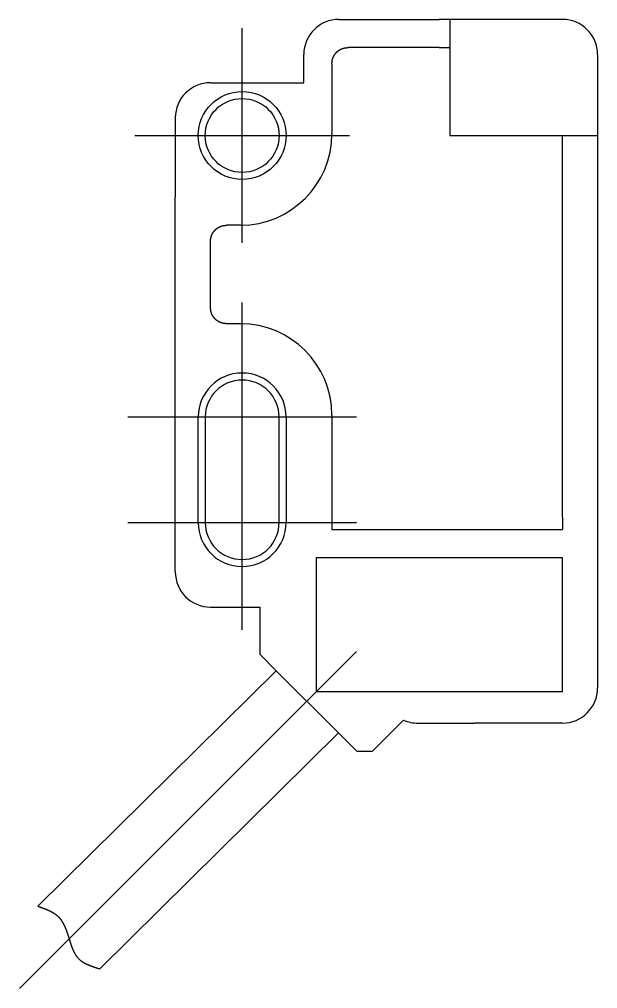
# Model space of a CAD drawing. Extents: x -60 to 82, y -90 to 2.
# Drawn here: x -45.39 to -28.97, y -27.55 to 0 of the extents above; entities that cross this region are included whole.
import ezdxf

# ---------------------------------------------------------------- set-up
doc = ezdxf.new("R2010")
doc.units = 0
doc.linetypes.add('CENTER', pattern=[50.8, 31.75, -6.35, 6.35, -6.35])
doc.layers.get('0').update_dxf_attribs({"linetype": 'CONTINUOUS'})
doc.layers.add('CENTER', color=1, linetype='CONTINUOUS')

msp = doc.modelspace()

# ---------------------------------------------------------------- linework, layer by layer
at = {"color": 7, "linetype": 'CONTINUOUS'}
for p, q in [((-36.315, 0), (-33.465, 0)), ((-29.965, 0), (-33.165, 0)), ((-33.165, 0), (-33.465, 0)), ((-33.165, 0), (-33.165, -0.8)), ((-33.465, -0.8), (-36.047, -0.8)), ((-33.465, -0.8), (-33.165, -0.8)), ((-33.165, -0.8), (-33.165, -3.3)), ((-37.315, -1.8), (-37.315, -1)), ((-28.965, -1), (-28.965, -3.3)), ((-36.515, -1.268), (-36.515, -3.25)), ((-39.965, -1.8), (-37.315, -1.8)), ((-40.965, -2.8), (-40.965, -5.05)), ((-33.165, -3.3), (-29.965, -3.3)), ((-29.965, -3.3), (-28.965, -3.3)), ((-29.965, -3.6), (-29.965, -3.3)), ((-28.965, -3.3), (-28.965, -3.6)), ((-29.965, -14.148), (-29.965, -3.6)), ((-28.965, -3.6), (-28.965, -9.198)), ((-40.965, -9.45), (-40.965, -5.05)), ((-39.115, -5.85), (-39.497, -5.85)), ((-39.965, -8.182), (-39.965, -6.318)), ((-39.115, -8.65), (-39.497, -8.65)), ((-28.965, -9.198), (-28.965, -10.198)), ((-40.965, -15.702), (-40.965, -9.45)), ((-28.965, -10.198), (-28.965, -19)), ((-36.515, -11.25), (-36.515, -14.148)), ((-40.315, -14.3), (-40.315, -11.3)), ((-40.115, -11.3), (-40.115, -14.3)), ((-38.015, -14.3), (-38.015, -11.3)), ((-37.815, -11.3), (-37.815, -14.3)), ((-36.515, -14.148), (-36.515, -14.5)), ((-29.965, -14.148), (-29.965, -14.5)), ((-36.515, -14.5), (-29.965, -14.5)), ((-29.965, -15.3), (-36.965, -15.3)), ((-36.965, -15.3), (-36.965, -19.1)), ((-29.965, -19.1), (-29.965, -15.3)), ((-39.965, -16.702), (-38.556, -16.702)), ((-38.556, -18.052), (-38.556, -16.702)), ((-38.556, -18.052), (-38.098, -18.51)), ((-38.098, -18.51), (-44.871, -25.205)), ((-38.098, -18.51), (-36.33, -20.278)), ((-36.965, -19.1), (-29.965, -19.1)), ((-35.364, -20.8), (-34.478, -19.914)), ((-34.073, -20), (-32.465, -20)), ((-29.965, -20), (-32.465, -20)), ((-36.33, -20.278), (-43.113, -26.983)), ((-36.33, -20.278), (-35.808, -20.8)), ((-35.808, -20.8), (-35.364, -20.8))]:
    msp.add_line(p, q, dxfattribs=at)
at = {"color": 7}
for points in [[(-36.515, -1.268, 0), (-36.515, -1.266, 0), (-36.515, -1.263, 0), (-36.515, -1.26, 0), (-36.515, -1.258, 0), (-36.514, -1.255, 0), (-36.514, -1.253, 0), (-36.514, -1.25, 0), (-36.514, -1.248, 0), (-36.514, -1.245, 0), (-36.513, -1.242, 0), (-36.513, -1.24, 0), (-36.513, -1.237, 0), (-36.513, -1.235, 0), (-36.513, -1.232, 0), (-36.512, -1.23, 0), (-36.512, -1.227, 0), (-36.512, -1.224, 0), (-36.512, -1.222, 0), (-36.511, -1.219, 0), (-36.511, -1.217, 0), (-36.511, -1.214, 0), (-36.511, -1.212, 0), (-36.511, -1.209, 0), (-36.51, -1.206, 0), (-36.51, -1.204, 0), (-36.51, -1.201, 0), (-36.509, -1.199, 0), (-36.509, -1.196, 0), (-36.509, -1.194, 0), (-36.508, -1.191, 0), (-36.508, -1.189, 0), (-36.508, -1.186, 0), (-36.507, -1.184, 0), (-36.507, -1.181, 0), (-36.507, -1.178, 0), (-36.506, -1.176, 0), (-36.506, -1.173, 0), (-36.505, -1.171, 0), (-36.505, -1.168, 0), (-36.505, -1.166, 0), (-36.504, -1.163, 0), (-36.504, -1.161, 0), (-36.503, -1.158, 0), (-36.502, -1.156, 0), (-36.502, -1.153, 0), (-36.502, -1.151, 0), (-36.501, -1.148, 0), (-36.5, -1.146, 0), (-36.5, -1.143, 0), (-36.499, -1.141, 0), (-36.499, -1.138, 0), (-36.498, -1.136, 0), (-36.497, -1.133, 0), (-36.497, -1.131, 0), (-36.496, -1.128, 0), (-36.495, -1.126, 0), (-36.495, -1.123, 0), (-36.494, -1.121, 0), (-36.493, -1.119, 0), (-36.492, -1.116, 0), (-36.492, -1.114, 0), (-36.491, -1.111, 0), (-36.49, -1.109, 0), (-36.489, -1.106, 0), (-36.488, -1.104, 0), (-36.487, -1.101, 0), (-36.486, -1.099, 0), (-36.486, -1.097, 0), (-36.485, -1.094, 0), (-36.484, -1.092, 0), (-36.483, -1.089, 0), (-36.482, -1.087, 0), (-36.481, -1.085, 0), (-36.48, -1.082, 0), (-36.479, -1.08, 0), (-36.478, -1.077, 0), (-36.477, -1.075, 0), (-36.476, -1.073, 0), (-36.475, -1.07, 0), (-36.474, -1.068, 0), (-36.473, -1.066, 0), (-36.472, -1.063, 0), (-36.471, -1.061, 0), (-36.469, -1.059, 0), (-36.468, -1.056, 0), (-36.467, -1.054, 0), (-36.466, -1.052, 0), (-36.465, -1.049, 0), (-36.464, -1.047, 0), (-36.462, -1.045, 0), (-36.461, -1.042, 0), (-36.46, -1.04, 0), (-36.459, -1.038, 0), (-36.458, -1.036, 0), (-36.456, -1.033, 0), (-36.455, -1.031, 0), (-36.454, -1.029, 0), (-36.453, -1.027, 0), (-36.451, -1.024, 0), (-36.45, -1.022, 0), (-36.449, -1.02, 0), (-36.447, -1.018, 0), (-36.446, -1.016, 0), (-36.444, -1.013, 0), (-36.443, -1.011, 0), (-36.442, -1.009, 0), (-36.44, -1.007, 0), (-36.439, -1.005, 0), (-36.438, -1.003, 0), (-36.436, -1, 0), (-36.435, -0.998, 0), (-36.433, -0.996, 0), (-36.432, -0.994, 0), (-36.43, -0.992, 0), (-36.429, -0.99, 0), (-36.427, -0.988, 0), (-36.426, -0.986, 0), (-36.424, -0.984, 0), (-36.423, -0.981, 0), (-36.421, -0.979, 0), (-36.42, -0.977, 0), (-36.418, -0.975, 0), (-36.416, -0.973, 0), (-36.415, -0.971, 0), (-36.413, -0.969, 0), (-36.412, -0.967, 0), (-36.41, -0.965, 0), (-36.408, -0.963, 0), (-36.407, -0.961, 0), (-36.405, -0.959, 0), (-36.403, -0.957, 0), (-36.402, -0.955, 0), (-36.4, -0.953, 0), (-36.398, -0.952, 0), (-36.397, -0.95, 0), (-36.395, -0.948, 0), (-36.393, -0.946, 0), (-36.391, -0.944, 0), (-36.39, -0.942, 0), (-36.388, -0.94, 0), (-36.386, -0.938, 0), (-36.384, -0.937, 0), (-36.382, -0.935, 0), (-36.381, -0.933, 0), (-36.379, -0.931, 0), (-36.377, -0.929, 0), (-36.375, -0.928, 0), (-36.373, -0.926, 0), (-36.371, -0.924, 0), (-36.369, -0.922, 0), (-36.367, -0.92, 0), (-36.366, -0.919, 0), (-36.364, -0.917, 0), (-36.362, -0.915, 0), (-36.36, -0.914, 0), (-36.358, -0.912, 0), (-36.356, -0.91, 0), (-36.354, -0.909, 0), (-36.352, -0.907, 0), (-36.35, -0.905, 0), (-36.348, -0.904, 0), (-36.346, -0.902, 0), (-36.344, -0.9, 0), (-36.342, -0.899, 0), (-36.34, -0.897, 0), (-36.338, -0.896, 0), (-36.336, -0.894, 0), (-36.334, -0.893, 0), (-36.332, -0.891, 0), (-36.33, -0.89, 0), (-36.328, -0.888, 0), (-36.325, -0.887, 0), (-36.323, -0.885, 0), (-36.321, -0.884, 0), (-36.319, -0.882, 0), (-36.317, -0.881, 0), (-36.315, -0.879, 0), (-36.313, -0.878, 0), (-36.311, -0.876, 0), (-36.309, -0.875, 0), (-36.306, -0.874, 0), (-36.304, -0.872, 0), (-36.302, -0.871, 0), (-36.3, -0.869, 0), (-36.297, -0.868, 0), (-36.295, -0.867, 0), (-36.293, -0.865, 0), (-36.291, -0.864, 0), (-36.289, -0.863, 0), (-36.286, -0.861, 0), (-36.284, -0.86, 0), (-36.282, -0.859, 0), (-36.28, -0.858, 0), (-36.277, -0.856, 0), (-36.275, -0.855, 0), (-36.273, -0.854, 0), (-36.271, -0.853, 0), (-36.268, -0.852, 0), (-36.266, -0.85, 0), (-36.264, -0.849, 0), (-36.261, -0.848, 0), (-36.259, -0.847, 0), (-36.257, -0.846, 0), (-36.254, -0.845, 0), (-36.252, -0.844, 0), (-36.25, -0.843, 0), (-36.247, -0.841, 0), (-36.245, -0.84, 0), (-36.243, -0.839, 0), (-36.24, -0.838, 0), (-36.238, -0.837, 0), (-36.236, -0.836, 0), (-36.233, -0.835, 0), (-36.231, -0.834, 0), (-36.228, -0.833, 0), (-36.226, -0.832, 0), (-36.224, -0.832, 0), (-36.221, -0.831, 0), (-36.219, -0.83, 0), (-36.216, -0.829, 0), (-36.214, -0.828, 0), (-36.211, -0.827, 0), (-36.209, -0.826, 0), (-36.207, -0.825, 0), (-36.204, -0.825, 0), (-36.202, -0.824, 0), (-36.199, -0.823, 0), (-36.197, -0.822, 0), (-36.194, -0.822, 0), (-36.192, -0.821, 0), (-36.189, -0.82, 0), (-36.187, -0.819, 0), (-36.184, -0.819, 0), (-36.182, -0.818, 0), (-36.179, -0.817, 0), (-36.177, -0.817, 0), (-36.175, -0.816, 0), (-36.172, -0.816, 0), (-36.169, -0.815, 0), (-36.167, -0.814, 0), (-36.164, -0.814, 0), (-36.162, -0.813, 0), (-36.16, -0.813, 0), (-36.157, -0.812, 0), (-36.154, -0.812, 0), (-36.152, -0.811, 0), (-36.149, -0.811, 0), (-36.147, -0.81, 0), (-36.144, -0.81, 0), (-36.142, -0.81, 0), (-36.139, -0.809, 0), (-36.137, -0.809, 0), (-36.134, -0.808, 0), (-36.132, -0.808, 0), (-36.129, -0.808, 0), (-36.127, -0.807, 0), (-36.124, -0.807, 0), (-36.122, -0.807, 0), (-36.119, -0.806, 0), (-36.117, -0.806, 0), (-36.114, -0.806, 0), (-36.111, -0.805, 0), (-36.109, -0.805, 0), (-36.106, -0.805, 0), (-36.104, -0.805, 0), (-36.101, -0.804, 0), (-36.099, -0.804, 0), (-36.096, -0.804, 0), (-36.093, -0.804, 0), (-36.091, -0.803, 0), (-36.088, -0.803, 0), (-36.086, -0.803, 0), (-36.083, -0.803, 0), (-36.081, -0.802, 0), (-36.078, -0.802, 0), (-36.075, -0.802, 0), (-36.073, -0.802, 0), (-36.07, -0.802, 0), (-36.068, -0.801, 0), (-36.065, -0.801, 0), (-36.063, -0.801, 0), (-36.06, -0.801, 0), (-36.057, -0.801, 0), (-36.055, -0.801, 0), (-36.052, -0.8, 0), (-36.05, -0.8, 0), (-36.047, -0.8, 0)], [(-39.965, -6.318, 0), (-39.965, -6.316, 0), (-39.965, -6.313, 0), (-39.965, -6.31, 0), (-39.965, -6.308, 0), (-39.964, -6.305, 0), (-39.964, -6.303, 0), (-39.964, -6.3, 0), (-39.964, -6.298, 0), (-39.964, -6.295, 0), (-39.963, -6.292, 0), (-39.963, -6.29, 0), (-39.963, -6.287, 0), (-39.963, -6.285, 0), (-39.963, -6.282, 0), (-39.962, -6.28, 0), (-39.962, -6.277, 0), (-39.962, -6.274, 0), (-39.962, -6.272, 0), (-39.962, -6.269, 0), (-39.961, -6.267, 0), (-39.961, -6.264, 0), (-39.961, -6.262, 0), (-39.961, -6.259, 0), (-39.96, -6.256, 0), (-39.96, -6.254, 0), (-39.96, -6.251, 0), (-39.959, -6.249, 0), (-39.959, -6.246, 0), (-39.959, -6.244, 0), (-39.958, -6.241, 0), (-39.958, -6.239, 0), (-39.958, -6.236, 0), (-39.957, -6.234, 0), (-39.957, -6.231, 0), (-39.957, -6.228, 0), (-39.956, -6.226, 0), (-39.956, -6.223, 0), (-39.955, -6.221, 0), (-39.955, -6.218, 0), (-39.955, -6.216, 0), (-39.954, -6.213, 0), (-39.953, -6.211, 0), (-39.953, -6.208, 0), (-39.953, -6.206, 0), (-39.952, -6.203, 0), (-39.952, -6.201, 0), (-39.951, -6.198, 0), (-39.95, -6.196, 0), (-39.95, -6.193, 0), (-39.949, -6.191, 0), (-39.949, -6.188, 0), (-39.948, -6.186, 0), (-39.947, -6.183, 0), (-39.947, -6.181, 0), (-39.946, -6.178, 0), (-39.945, -6.176, 0), (-39.944, -6.173, 0), (-39.944, -6.171, 0), (-39.943, -6.168, 0), (-39.942, -6.166, 0), (-39.941, -6.164, 0), (-39.941, -6.161, 0), (-39.94, -6.159, 0), (-39.939, -6.156, 0), (-39.938, -6.154, 0), (-39.937, -6.151, 0), (-39.937, -6.149, 0), (-39.936, -6.147, 0), (-39.935, -6.144, 0), (-39.934, -6.142, 0), (-39.933, -6.139, 0), (-39.932, -6.137, 0), (-39.931, -6.135, 0), (-39.93, -6.132, 0), (-39.929, -6.13, 0), (-39.928, -6.127, 0), (-39.927, -6.125, 0), (-39.926, -6.123, 0), (-39.925, -6.12, 0), (-39.924, -6.118, 0), (-39.923, -6.116, 0), (-39.922, -6.113, 0), (-39.921, -6.111, 0), (-39.919, -6.109, 0), (-39.918, -6.106, 0), (-39.917, -6.104, 0), (-39.916, -6.102, 0), (-39.915, -6.099, 0), (-39.914, -6.097, 0), (-39.913, -6.095, 0), (-39.911, -6.092, 0), (-39.91, -6.09, 0), (-39.909, -6.088, 0), (-39.908, -6.086, 0), (-39.906, -6.083, 0), (-39.905, -6.081, 0), (-39.904, -6.079, 0), (-39.903, -6.077, 0), (-39.901, -6.074, 0), (-39.9, -6.072, 0), (-39.899, -6.07, 0), (-39.897, -6.068, 0), (-39.896, -6.066, 0), (-39.895, -6.063, 0), (-39.893, -6.061, 0), (-39.892, -6.059, 0), (-39.89, -6.057, 0), (-39.889, -6.055, 0), (-39.888, -6.053, 0), (-39.886, -6.05, 0), (-39.885, -6.048, 0), (-39.883, -6.046, 0), (-39.882, -6.044, 0), (-39.88, -6.042, 0), (-39.879, -6.04, 0), (-39.877, -6.038, 0), (-39.876, -6.036, 0), (-39.874, -6.034, 0), (-39.873, -6.031, 0), (-39.871, -6.029, 0), (-39.87, -6.027, 0), (-39.868, -6.025, 0), (-39.866, -6.023, 0), (-39.865, -6.021, 0), (-39.863, -6.019, 0), (-39.862, -6.017, 0), (-39.86, -6.015, 0), (-39.858, -6.013, 0), (-39.857, -6.011, 0), (-39.855, -6.009, 0), (-39.853, -6.007, 0), (-39.852, -6.005, 0), (-39.85, -6.003, 0), (-39.848, -6.002, 0), (-39.846, -6, 0), (-39.845, -5.998, 0), (-39.843, -5.996, 0), (-39.841, -5.994, 0), (-39.84, -5.992, 0), (-39.838, -5.99, 0), (-39.836, -5.988, 0), (-39.834, -5.987, 0), (-39.832, -5.985, 0), (-39.831, -5.983, 0), (-39.829, -5.981, 0), (-39.827, -5.979, 0), (-39.825, -5.978, 0), (-39.823, -5.976, 0), (-39.821, -5.974, 0), (-39.819, -5.972, 0), (-39.818, -5.97, 0), (-39.816, -5.969, 0), (-39.814, -5.967, 0), (-39.812, -5.965, 0), (-39.81, -5.964, 0), (-39.808, -5.962, 0), (-39.806, -5.96, 0), (-39.804, -5.959, 0), (-39.802, -5.957, 0), (-39.8, -5.955, 0), (-39.798, -5.954, 0), (-39.796, -5.952, 0), (-39.794, -5.95, 0), (-39.792, -5.949, 0), (-39.79, -5.947, 0), (-39.788, -5.946, 0), (-39.786, -5.944, 0), (-39.784, -5.943, 0), (-39.782, -5.941, 0), (-39.78, -5.94, 0), (-39.778, -5.938, 0), (-39.776, -5.937, 0), (-39.773, -5.935, 0), (-39.771, -5.934, 0), (-39.769, -5.932, 0), (-39.767, -5.931, 0), (-39.765, -5.929, 0), (-39.763, -5.928, 0), (-39.761, -5.926, 0), (-39.758, -5.925, 0), (-39.756, -5.924, 0), (-39.754, -5.922, 0), (-39.752, -5.921, 0), (-39.75, -5.919, 0), (-39.748, -5.918, 0), (-39.745, -5.917, 0), (-39.743, -5.915, 0), (-39.741, -5.914, 0), (-39.739, -5.913, 0), (-39.736, -5.911, 0), (-39.734, -5.91, 0), (-39.732, -5.909, 0), (-39.73, -5.908, 0), (-39.727, -5.906, 0), (-39.725, -5.905, 0), (-39.723, -5.904, 0), (-39.721, -5.903, 0), (-39.718, -5.902, 0), (-39.716, -5.9, 0), (-39.714, -5.899, 0), (-39.711, -5.898, 0), (-39.709, -5.897, 0), (-39.707, -5.896, 0), (-39.704, -5.895, 0), (-39.702, -5.894, 0), (-39.7, -5.893, 0), (-39.697, -5.891, 0), (-39.695, -5.89, 0), (-39.693, -5.889, 0), (-39.69, -5.888, 0), (-39.688, -5.887, 0), (-39.685, -5.886, 0), (-39.683, -5.885, 0), (-39.681, -5.884, 0), (-39.678, -5.883, 0), (-39.676, -5.882, 0), (-39.673, -5.882, 0), (-39.671, -5.881, 0), (-39.669, -5.88, 0), (-39.666, -5.879, 0), (-39.664, -5.878, 0), (-39.661, -5.877, 0), (-39.659, -5.876, 0), (-39.657, -5.875, 0), (-39.654, -5.875, 0), (-39.652, -5.874, 0), (-39.649, -5.873, 0), (-39.647, -5.872, 0), (-39.644, -5.872, 0), (-39.642, -5.871, 0), (-39.639, -5.87, 0), (-39.637, -5.869, 0), (-39.634, -5.869, 0), (-39.632, -5.868, 0), (-39.63, -5.867, 0), (-39.627, -5.867, 0), (-39.624, -5.866, 0), (-39.622, -5.866, 0), (-39.62, -5.865, 0), (-39.617, -5.864, 0), (-39.614, -5.864, 0), (-39.612, -5.863, 0), (-39.609, -5.863, 0), (-39.607, -5.862, 0), (-39.605, -5.862, 0), (-39.602, -5.861, 0), (-39.599, -5.861, 0), (-39.597, -5.86, 0), (-39.594, -5.86, 0), (-39.592, -5.86, 0), (-39.589, -5.859, 0), (-39.587, -5.859, 0), (-39.584, -5.858, 0), (-39.582, -5.858, 0), (-39.579, -5.858, 0), (-39.577, -5.857, 0), (-39.574, -5.857, 0), (-39.572, -5.857, 0), (-39.569, -5.856, 0), (-39.566, -5.856, 0), (-39.564, -5.856, 0), (-39.561, -5.855, 0), (-39.559, -5.855, 0), (-39.556, -5.855, 0), (-39.554, -5.855, 0), (-39.551, -5.854, 0), (-39.549, -5.854, 0), (-39.546, -5.854, 0), (-39.543, -5.854, 0), (-39.541, -5.853, 0), (-39.538, -5.853, 0), (-39.536, -5.853, 0), (-39.533, -5.853, 0), (-39.531, -5.852, 0), (-39.528, -5.852, 0), (-39.525, -5.852, 0), (-39.523, -5.852, 0), (-39.52, -5.852, 0), (-39.518, -5.851, 0), (-39.515, -5.851, 0), (-39.513, -5.851, 0), (-39.51, -5.851, 0), (-39.507, -5.851, 0), (-39.505, -5.851, 0), (-39.502, -5.85, 0), (-39.5, -5.85, 0), (-39.497, -5.85, 0)], [(-39.497, -8.65, 0), (-39.5, -8.65, 0), (-39.502, -8.65, 0), (-39.505, -8.649, 0), (-39.507, -8.649, 0), (-39.51, -8.649, 0), (-39.513, -8.649, 0), (-39.515, -8.649, 0), (-39.518, -8.649, 0), (-39.52, -8.648, 0), (-39.523, -8.648, 0), (-39.525, -8.648, 0), (-39.528, -8.648, 0), (-39.531, -8.648, 0), (-39.533, -8.647, 0), (-39.536, -8.647, 0), (-39.538, -8.647, 0), (-39.541, -8.647, 0), (-39.543, -8.646, 0), (-39.546, -8.646, 0), (-39.549, -8.646, 0), (-39.551, -8.646, 0), (-39.554, -8.645, 0), (-39.556, -8.645, 0), (-39.559, -8.645, 0), (-39.561, -8.645, 0), (-39.564, -8.644, 0), (-39.566, -8.644, 0), (-39.569, -8.644, 0), (-39.572, -8.643, 0), (-39.574, -8.643, 0), (-39.577, -8.643, 0), (-39.579, -8.642, 0), (-39.582, -8.642, 0), (-39.584, -8.642, 0), (-39.587, -8.641, 0), (-39.589, -8.641, 0), (-39.592, -8.64, 0), (-39.594, -8.64, 0), (-39.597, -8.64, 0), (-39.599, -8.639, 0), (-39.602, -8.639, 0), (-39.605, -8.638, 0), (-39.607, -8.638, 0), (-39.609, -8.637, 0), (-39.612, -8.637, 0), (-39.614, -8.636, 0), (-39.617, -8.636, 0), (-39.62, -8.635, 0), (-39.622, -8.634, 0), (-39.624, -8.634, 0), (-39.627, -8.633, 0), (-39.63, -8.633, 0), (-39.632, -8.632, 0), (-39.634, -8.631, 0), (-39.637, -8.631, 0), (-39.639, -8.63, 0), (-39.642, -8.629, 0), (-39.644, -8.628, 0), (-39.647, -8.628, 0), (-39.649, -8.627, 0), (-39.652, -8.626, 0), (-39.654, -8.625, 0), (-39.657, -8.625, 0), (-39.659, -8.624, 0), (-39.661, -8.623, 0), (-39.664, -8.622, 0), (-39.666, -8.621, 0), (-39.669, -8.62, 0), (-39.671, -8.619, 0), (-39.673, -8.618, 0), (-39.676, -8.618, 0), (-39.678, -8.617, 0), (-39.681, -8.616, 0), (-39.683, -8.615, 0), (-39.685, -8.614, 0), (-39.688, -8.613, 0), (-39.69, -8.612, 0), (-39.693, -8.611, 0), (-39.695, -8.61, 0), (-39.697, -8.609, 0), (-39.7, -8.607, 0), (-39.702, -8.606, 0), (-39.704, -8.605, 0), (-39.707, -8.604, 0), (-39.709, -8.603, 0), (-39.711, -8.602, 0), (-39.714, -8.601, 0), (-39.716, -8.6, 0), (-39.718, -8.598, 0), (-39.721, -8.597, 0), (-39.723, -8.596, 0), (-39.725, -8.595, 0), (-39.727, -8.594, 0), (-39.73, -8.592, 0), (-39.732, -8.591, 0), (-39.734, -8.59, 0), (-39.736, -8.589, 0), (-39.739, -8.587, 0), (-39.741, -8.586, 0), (-39.743, -8.585, 0), (-39.745, -8.583, 0), (-39.748, -8.582, 0), (-39.75, -8.581, 0), (-39.752, -8.579, 0), (-39.754, -8.578, 0), (-39.756, -8.576, 0), (-39.758, -8.575, 0), (-39.761, -8.574, 0), (-39.763, -8.572, 0), (-39.765, -8.571, 0), (-39.767, -8.569, 0), (-39.769, -8.568, 0), (-39.771, -8.566, 0), (-39.773, -8.565, 0), (-39.776, -8.563, 0), (-39.778, -8.562, 0), (-39.78, -8.56, 0), (-39.782, -8.559, 0), (-39.784, -8.557, 0), (-39.786, -8.556, 0), (-39.788, -8.554, 0), (-39.79, -8.553, 0), (-39.792, -8.551, 0), (-39.794, -8.55, 0), (-39.796, -8.548, 0), (-39.798, -8.546, 0), (-39.8, -8.545, 0), (-39.802, -8.543, 0), (-39.804, -8.541, 0), (-39.806, -8.54, 0), (-39.808, -8.538, 0), (-39.81, -8.536, 0), (-39.812, -8.535, 0), (-39.814, -8.533, 0), (-39.816, -8.531, 0), (-39.818, -8.53, 0), (-39.819, -8.528, 0), (-39.821, -8.526, 0), (-39.823, -8.524, 0), (-39.825, -8.522, 0), (-39.827, -8.521, 0), (-39.829, -8.519, 0), (-39.831, -8.517, 0), (-39.832, -8.515, 0), (-39.834, -8.513, 0), (-39.836, -8.512, 0), (-39.838, -8.51, 0), (-39.84, -8.508, 0), (-39.841, -8.506, 0), (-39.843, -8.504, 0), (-39.845, -8.502, 0), (-39.846, -8.5, 0), (-39.848, -8.498, 0), (-39.85, -8.497, 0), (-39.852, -8.495, 0), (-39.853, -8.493, 0), (-39.855, -8.491, 0), (-39.857, -8.489, 0), (-39.858, -8.487, 0), (-39.86, -8.485, 0), (-39.862, -8.483, 0), (-39.863, -8.481, 0), (-39.865, -8.479, 0), (-39.866, -8.477, 0), (-39.868, -8.475, 0), (-39.87, -8.473, 0), (-39.871, -8.471, 0), (-39.873, -8.469, 0), (-39.874, -8.466, 0), (-39.876, -8.464, 0), (-39.877, -8.462, 0), (-39.879, -8.46, 0), (-39.88, -8.458, 0), (-39.882, -8.456, 0), (-39.883, -8.454, 0), (-39.885, -8.452, 0), (-39.886, -8.45, 0), (-39.888, -8.447, 0), (-39.889, -8.445, 0), (-39.89, -8.443, 0), (-39.892, -8.441, 0), (-39.893, -8.439, 0), (-39.895, -8.437, 0), (-39.896, -8.434, 0), (-39.897, -8.432, 0), (-39.899, -8.43, 0), (-39.9, -8.428, 0), (-39.901, -8.426, 0), (-39.903, -8.423, 0), (-39.904, -8.421, 0), (-39.905, -8.419, 0), (-39.906, -8.417, 0), (-39.908, -8.414, 0), (-39.909, -8.412, 0), (-39.91, -8.41, 0), (-39.911, -8.408, 0), (-39.913, -8.405, 0), (-39.914, -8.403, 0), (-39.915, -8.401, 0), (-39.916, -8.398, 0), (-39.917, -8.396, 0), (-39.918, -8.394, 0), (-39.919, -8.391, 0), (-39.921, -8.389, 0), (-39.922, -8.387, 0), (-39.923, -8.384, 0), (-39.924, -8.382, 0), (-39.925, -8.38, 0), (-39.926, -8.377, 0), (-39.927, -8.375, 0), (-39.928, -8.373, 0), (-39.929, -8.37, 0), (-39.93, -8.368, 0), (-39.931, -8.365, 0), (-39.932, -8.363, 0), (-39.933, -8.361, 0), (-39.934, -8.358, 0), (-39.935, -8.356, 0), (-39.936, -8.353, 0), (-39.937, -8.351, 0), (-39.937, -8.349, 0), (-39.938, -8.346, 0), (-39.939, -8.344, 0), (-39.94, -8.341, 0), (-39.941, -8.339, 0), (-39.941, -8.336, 0), (-39.942, -8.334, 0), (-39.943, -8.332, 0), (-39.944, -8.329, 0), (-39.944, -8.327, 0), (-39.945, -8.324, 0), (-39.946, -8.322, 0), (-39.947, -8.319, 0), (-39.947, -8.317, 0), (-39.948, -8.314, 0), (-39.949, -8.312, 0), (-39.949, -8.309, 0), (-39.95, -8.307, 0), (-39.95, -8.304, 0), (-39.951, -8.302, 0), (-39.952, -8.299, 0), (-39.952, -8.297, 0), (-39.953, -8.294, 0), (-39.953, -8.292, 0), (-39.953, -8.289, 0), (-39.954, -8.287, 0), (-39.955, -8.284, 0), (-39.955, -8.282, 0), (-39.955, -8.279, 0), (-39.956, -8.277, 0), (-39.956, -8.274, 0), (-39.957, -8.272, 0), (-39.957, -8.269, 0), (-39.957, -8.266, 0), (-39.958, -8.264, 0), (-39.958, -8.261, 0), (-39.958, -8.259, 0), (-39.959, -8.256, 0), (-39.959, -8.254, 0), (-39.959, -8.251, 0), (-39.96, -8.249, 0), (-39.96, -8.246, 0), (-39.96, -8.244, 0), (-39.961, -8.241, 0), (-39.961, -8.238, 0), (-39.961, -8.236, 0), (-39.961, -8.233, 0), (-39.962, -8.231, 0), (-39.962, -8.228, 0), (-39.962, -8.226, 0), (-39.962, -8.223, 0), (-39.962, -8.22, 0), (-39.963, -8.218, 0), (-39.963, -8.215, 0), (-39.963, -8.213, 0), (-39.963, -8.21, 0), (-39.963, -8.208, 0), (-39.964, -8.205, 0), (-39.964, -8.202, 0), (-39.964, -8.2, 0), (-39.964, -8.197, 0), (-39.964, -8.195, 0), (-39.965, -8.192, 0), (-39.965, -8.19, 0), (-39.965, -8.187, 0), (-39.965, -8.184, 0), (-39.965, -8.182, 0)]]:
    msp.add_polyline3d(points, dxfattribs=at)
at = {"color": 3}
for points in [[(-44.871, -25.205, 0), (-44.862, -25.208, 0), (-44.854, -25.211, 0), (-44.846, -25.214, 0), (-44.837, -25.217, 0), (-44.829, -25.22, 0), (-44.821, -25.223, 0), (-44.813, -25.225, 0), (-44.804, -25.228, 0), (-44.796, -25.231, 0), (-44.788, -25.234, 0), (-44.78, -25.237, 0), (-44.772, -25.24, 0), (-44.763, -25.243, 0), (-44.755, -25.246, 0), (-44.747, -25.249, 0), (-44.739, -25.252, 0), (-44.73, -25.255, 0), (-44.722, -25.258, 0), (-44.714, -25.261, 0), (-44.706, -25.264, 0), (-44.698, -25.267, 0), (-44.69, -25.27, 0), (-44.682, -25.273, 0), (-44.674, -25.276, 0), (-44.666, -25.279, 0), (-44.658, -25.282, 0), (-44.65, -25.285, 0), (-44.642, -25.289, 0), (-44.634, -25.292, 0), (-44.626, -25.295, 0), (-44.618, -25.298, 0), (-44.61, -25.302, 0), (-44.602, -25.305, 0), (-44.595, -25.308, 0), (-44.587, -25.312, 0), (-44.579, -25.315, 0), (-44.572, -25.319, 0), (-44.564, -25.322, 0), (-44.556, -25.326, 0), (-44.549, -25.329, 0), (-44.541, -25.333, 0), (-44.533, -25.336, 0), (-44.526, -25.34, 0), (-44.519, -25.343, 0), (-44.511, -25.347, 0), (-44.504, -25.351, 0), (-44.496, -25.355, 0), (-44.489, -25.359, 0), (-44.482, -25.363, 0), (-44.475, -25.366, 0), (-44.467, -25.37, 0), (-44.46, -25.374, 0), (-44.453, -25.378, 0), (-44.446, -25.383, 0), (-44.439, -25.387, 0), (-44.432, -25.391, 0), (-44.425, -25.395, 0), (-44.419, -25.399, 0), (-44.412, -25.404, 0), (-44.405, -25.408, 0), (-44.398, -25.413, 0), (-44.392, -25.417, 0), (-44.385, -25.422, 0), (-44.379, -25.426, 0), (-44.372, -25.431, 0), (-44.366, -25.436, 0), (-44.359, -25.44, 0), (-44.353, -25.445, 0), (-44.347, -25.45, 0), (-44.341, -25.455, 0), (-44.334, -25.46, 0), (-44.328, -25.465, 0), (-44.322, -25.47, 0), (-44.316, -25.476, 0), (-44.311, -25.481, 0), (-44.305, -25.486, 0), (-44.299, -25.491, 0), (-44.293, -25.497, 0), (-44.288, -25.502, 0), (-44.282, -25.508, 0), (-44.277, -25.514, 0), (-44.272, -25.519, 0), (-44.266, -25.525, 0), (-44.261, -25.531, 0), (-44.256, -25.537, 0), (-44.251, -25.543, 0), (-44.245, -25.549, 0), (-44.24, -25.555, 0), (-44.236, -25.561, 0), (-44.231, -25.567, 0), (-44.226, -25.574, 0), (-44.221, -25.58, 0), (-44.216, -25.587, 0), (-44.212, -25.593, 0), (-44.207, -25.6, 0), (-44.203, -25.606, 0), (-44.198, -25.613, 0), (-44.194, -25.619, 0), (-44.189, -25.626, 0), (-44.185, -25.633, 0), (-44.181, -25.64, 0), (-44.177, -25.647, 0), (-44.172, -25.654, 0), (-44.168, -25.661, 0), (-44.164, -25.668, 0), (-44.16, -25.675, 0), (-44.156, -25.682, 0), (-44.152, -25.689, 0), (-44.148, -25.696, 0), (-44.145, -25.704, 0), (-44.141, -25.711, 0), (-44.137, -25.718, 0), (-44.133, -25.726, 0), (-44.13, -25.733, 0), (-44.126, -25.741, 0), (-44.123, -25.748, 0), (-44.119, -25.756, 0), (-44.115, -25.763, 0), (-44.112, -25.771, 0), (-44.108, -25.778, 0), (-44.105, -25.786, 0), (-44.102, -25.794, 0), (-44.098, -25.802, 0), (-44.095, -25.809, 0), (-44.092, -25.817, 0), (-44.089, -25.825, 0), (-44.085, -25.833, 0), (-44.082, -25.841, 0), (-44.079, -25.849, 0), (-44.076, -25.857, 0), (-44.073, -25.864, 0), (-44.069, -25.872, 0), (-44.066, -25.881, 0), (-44.063, -25.889, 0), (-44.06, -25.897, 0), (-44.057, -25.905, 0), (-44.054, -25.913, 0), (-44.051, -25.921, 0), (-44.048, -25.929, 0), (-44.045, -25.937, 0), (-44.043, -25.945, 0), (-44.04, -25.953, 0), (-44.037, -25.962, 0), (-44.034, -25.97, 0), (-44.031, -25.978, 0), (-44.028, -25.986, 0), (-44.025, -25.995, 0), (-44.023, -26.003, 0), (-44.02, -26.011, 0), (-44.017, -26.02, 0), (-44.014, -26.028, 0), (-44.011, -26.036, 0), (-44.009, -26.044, 0), (-44.006, -26.053, 0), (-44.003, -26.061, 0), (-44, -26.069, 0), (-43.998, -26.078, 0), (-43.995, -26.086, 0), (-43.992, -26.094, 0)], [(-43.992, -26.094, 0), (-43.989, -26.103, 0), (-43.987, -26.111, 0), (-43.984, -26.12, 0), (-43.982, -26.128, 0), (-43.979, -26.137, 0), (-43.977, -26.145, 0), (-43.974, -26.154, 0), (-43.971, -26.163, 0), (-43.969, -26.171, 0), (-43.966, -26.18, 0), (-43.964, -26.188, 0), (-43.961, -26.197, 0), (-43.959, -26.205, 0), (-43.956, -26.213, 0), (-43.953, -26.222, 0), (-43.95, -26.23, 0), (-43.948, -26.239, 0), (-43.945, -26.247, 0), (-43.943, -26.255, 0), (-43.94, -26.264, 0), (-43.937, -26.272, 0), (-43.934, -26.28, 0), (-43.931, -26.289, 0), (-43.929, -26.297, 0), (-43.926, -26.305, 0), (-43.923, -26.314, 0), (-43.92, -26.322, 0), (-43.917, -26.33, 0), (-43.914, -26.338, 0), (-43.911, -26.346, 0), (-43.908, -26.354, 0), (-43.905, -26.362, 0), (-43.902, -26.37, 0), (-43.899, -26.378, 0), (-43.896, -26.387, 0), (-43.893, -26.394, 0), (-43.89, -26.402, 0), (-43.887, -26.41, 0), (-43.883, -26.418, 0), (-43.88, -26.426, 0), (-43.877, -26.434, 0), (-43.873, -26.441, 0), (-43.87, -26.449, 0), (-43.867, -26.457, 0), (-43.863, -26.464, 0), (-43.859, -26.472, 0), (-43.856, -26.48, 0), (-43.852, -26.487, 0), (-43.849, -26.494, 0), (-43.845, -26.502, 0), (-43.841, -26.509, 0), (-43.837, -26.517, 0), (-43.834, -26.524, 0), (-43.83, -26.531, 0), (-43.826, -26.538, 0), (-43.822, -26.545, 0), (-43.818, -26.552, 0), (-43.814, -26.559, 0), (-43.809, -26.566, 0), (-43.805, -26.573, 0), (-43.801, -26.58, 0), (-43.797, -26.587, 0), (-43.792, -26.593, 0), (-43.788, -26.6, 0), (-43.783, -26.607, 0), (-43.779, -26.613, 0), (-43.774, -26.62, 0), (-43.769, -26.626, 0), (-43.765, -26.633, 0), (-43.76, -26.639, 0), (-43.755, -26.645, 0), (-43.75, -26.651, 0), (-43.745, -26.657, 0), (-43.74, -26.663, 0), (-43.735, -26.669, 0), (-43.73, -26.675, 0), (-43.724, -26.681, 0), (-43.719, -26.687, 0), (-43.713, -26.692, 0), (-43.708, -26.698, 0), (-43.702, -26.703, 0), (-43.697, -26.709, 0), (-43.691, -26.714, 0), (-43.685, -26.72, 0), (-43.679, -26.725, 0), (-43.673, -26.73, 0), (-43.667, -26.735, 0), (-43.661, -26.74, 0), (-43.655, -26.745, 0), (-43.649, -26.75, 0), (-43.642, -26.755, 0), (-43.636, -26.759, 0), (-43.63, -26.764, 0), (-43.623, -26.769, 0), (-43.617, -26.773, 0), (-43.61, -26.778, 0), (-43.603, -26.782, 0), (-43.596, -26.787, 0), (-43.59, -26.791, 0), (-43.583, -26.796, 0), (-43.576, -26.8, 0), (-43.569, -26.804, 0), (-43.562, -26.808, 0), (-43.555, -26.812, 0), (-43.548, -26.816, 0), (-43.541, -26.82, 0), (-43.534, -26.824, 0), (-43.526, -26.828, 0), (-43.519, -26.832, 0), (-43.512, -26.836, 0), (-43.504, -26.839, 0), (-43.497, -26.843, 0), (-43.489, -26.847, 0), (-43.482, -26.85, 0), (-43.474, -26.854, 0), (-43.467, -26.857, 0), (-43.459, -26.861, 0), (-43.451, -26.864, 0), (-43.444, -26.868, 0), (-43.436, -26.871, 0), (-43.428, -26.874, 0), (-43.42, -26.878, 0), (-43.412, -26.881, 0), (-43.404, -26.884, 0), (-43.396, -26.887, 0), (-43.388, -26.89, 0), (-43.38, -26.894, 0), (-43.372, -26.897, 0), (-43.364, -26.9, 0), (-43.356, -26.903, 0), (-43.348, -26.906, 0), (-43.34, -26.909, 0), (-43.332, -26.912, 0), (-43.324, -26.915, 0), (-43.315, -26.918, 0), (-43.307, -26.921, 0), (-43.299, -26.924, 0), (-43.29, -26.926, 0), (-43.282, -26.929, 0), (-43.274, -26.932, 0), (-43.265, -26.935, 0), (-43.257, -26.938, 0), (-43.249, -26.94, 0), (-43.24, -26.943, 0), (-43.232, -26.946, 0), (-43.224, -26.949, 0), (-43.215, -26.951, 0), (-43.207, -26.954, 0), (-43.198, -26.957, 0), (-43.19, -26.959, 0), (-43.181, -26.962, 0), (-43.173, -26.965, 0), (-43.164, -26.967, 0), (-43.156, -26.97, 0), (-43.147, -26.973, 0), (-43.139, -26.975, 0), (-43.13, -26.978, 0), (-43.122, -26.981, 0), (-43.113, -26.983, 0)]]:
    msp.add_polyline3d(points, dxfattribs=at)
at = {"color": 7, "linetype": 'CONTINUOUS'}
for radius in [1.25, 1.05]:
    msp.add_circle((-39.065, -3.3), radius, dxfattribs=at)
for centre, radius, start, end in [((-36.315, -1), 1, 90, 180), ((-29.965, -1), 1, 0, 90), ((-29.965, -1), 1, 0, 90), ((-39.965, -2.8), 1, 90, 180), ((-39.115, -3.25), 2.6, 270, 0), ((-39.115, -11.25), 2.6, 0, 90), ((-39.065, -11.3), 1.25, 0, 180), ((-39.065, -11.3), 1.05, 360, 180), ((-39.065, -14.3), 1.25, 180, 0), ((-39.065, -14.3), 1.05, 180, 0), ((-39.965, -15.702), 1, 180, 270), ((-29.965, -19), 1, 270, 0), ((-34.073, -19), 1, 246.0724, 270)]:
    msp.add_arc(centre, radius, start, end, dxfattribs=at)
at = {"layer": 'CENTER', "color": 1, "linetype": 'CENTER'}
for p, q in [((-39.065, -6.35), (-39.065, -0.25)), ((-42.115, -3.3), (-36.015, -3.3)), ((-39.065, -17.35), (-39.065, -8.05)), ((-42.315, -11.3), (-35.815, -11.3)), ((-42.315, -14.3), (-35.815, -14.3)), ((-45.395, -27.546), (-35.814, -17.965))]:
    msp.add_line(p, q, dxfattribs=at)

doc.saveas('drawing.dxf')
